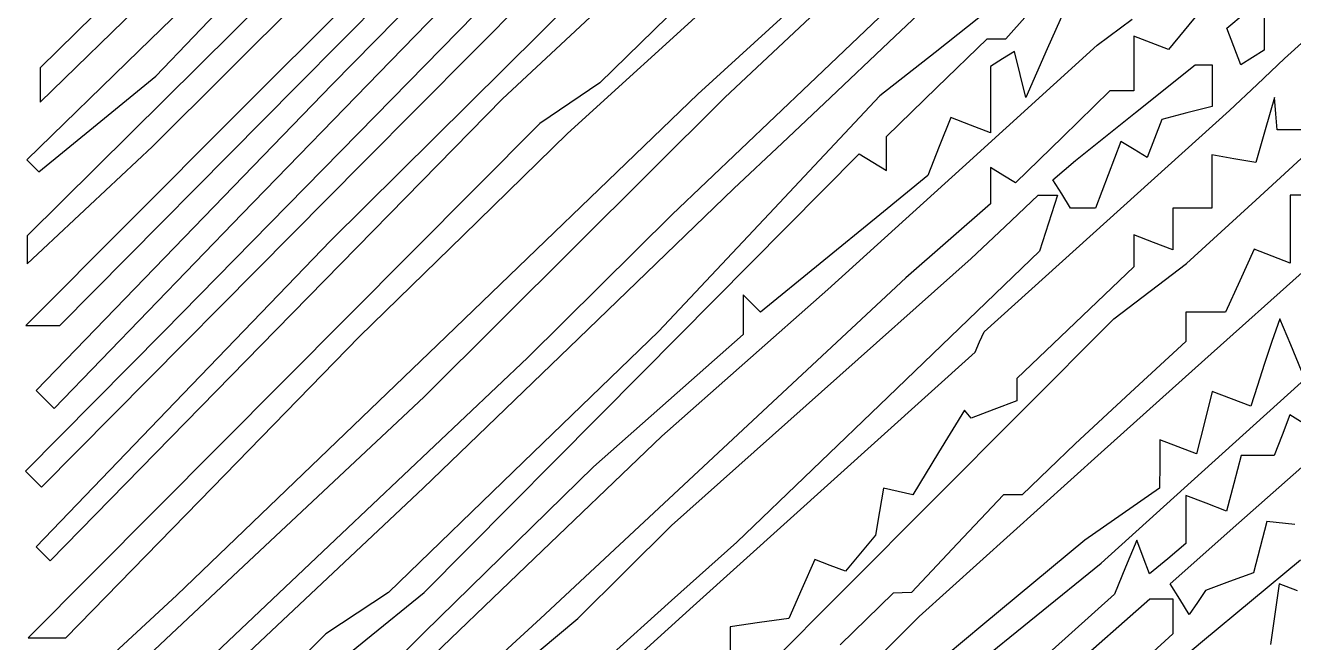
# Model space of a CAD drawing. Extents: x 137 to 489, y 18 to 824.
# Drawn here: x 317.2 to 395.2, y 486.3 to 524.2 of the extents above; entities that cross this region are included whole.
import ezdxf

# ---------------------------------------------------------------- set-up
doc = ezdxf.new("R2010")
doc.units = 0
doc.layers.add('Vrstva_1', color=7, linetype='CONTINUOUS')

msp = doc.modelspace()

# ---------------------------------------------------------------- linework, layer by layer
at = {"layer": 'Vrstva_1', "color": 7}
for p, q in [((338.018457, 515.845304), (357.826195, 535.811414)), ((331.945115, 535.221666), (318.145124, 521.618769)), ((333.94028, 520.535083), (348.535361, 535.274561)), ((342.964233, 531.534132), (330.107726, 518.673146)), ((339.666378, 522.035802), (348.787587, 531.41142)), ((331.13778, 529.411294), (324.222236, 522.697153)), ((349.644076, 529.811405), (337.694655, 517.622088)), ((335.345102, 529.137468), (317.345102, 511.309502)), ((325.046608, 516.79851), (337.395855, 529.110964)), ((325.235282, 521.114032), (332.290205, 528.493493)), ((351.314617, 524.171537), (356.08405, 528.611414)), ((373.845288, 528.676554), (365.406094, 520.644132)), ((352.957153, 527.81142), (344.471102, 519.41143)), ((360.219373, 519.811739), (369.382224, 528.412195)), ((394.605468, 522.211748), (400.974973, 527.940822)), ((342.692532, 527.318277), (336.077518, 520.61142)), ((391.067915, 524.055543), (395.059124, 527.421005)), ((318.145124, 519.510019), (325.145112, 526.339559)), ((350.545209, 517.603408), (360.121748, 526.307584)), ((370.290472, 523.211868), (373.881798, 526.611855)), ((357.53434, 525.584041), (352.523509, 520.709499)), ((364.545071, 525.475531), (358.545061, 520.011298)), ((381.345052, 525.761376), (380.024391, 522.786557)), ((376.513965, 525.25491), (373.129285, 522.580167)), ((377.488148, 523.411739), (378.816378, 524.903046)), ((383.092044, 523.011742), (385.249748, 524.611757)), ((389.406274, 525.086532), (387.485632, 522.761301)), ((393.357572, 525.184044), (393.357572, 523.945672)), ((346.545184, 519.73166), (351.314617, 524.171537)), ((391.496457, 522.938778), (391.067915, 524.055543)), ((393.357572, 523.945672), (393.357572, 522.707272)), ((366.699118, 519.811852), (370.290472, 523.211868)), ((373.238589, 520.411748), (376.331159, 523.411739)), ((374.818337, 515.514331), (383.092044, 523.011742)), ((376.331159, 523.411739), (376.909654, 523.411739)), ((376.909654, 523.411739), (377.488148, 523.411739)), ((386.415071, 523.172126), (385.34451, 523.582923)), ((385.34451, 523.582923), (385.34451, 521.897329)), ((387.485632, 522.761301), (386.415071, 523.172126)), ((324.222236, 522.697153), (317.306721, 515.983011)), ((373.129285, 522.580167), (369.744605, 519.905452)), ((378.023528, 522.631332), (377.284082, 522.174331)), ((378.363628, 521.22155), (378.023528, 522.631332)), ((380.024391, 522.786557), (378.703729, 519.811739)), ((391.924998, 521.821984), (391.496457, 522.938778)), ((392.641172, 522.264614), (391.924998, 521.821984)), ((393.357572, 522.707272), (392.641172, 522.264614)), ((392.919874, 520.611732), (394.605468, 522.211748)), ((318.145124, 521.618769), (318.145124, 520.564394)), ((330.545197, 512.660154), (339.666378, 522.035802)), ((377.284082, 522.174331), (376.544608, 521.717329)), ((376.544608, 521.717329), (376.544608, 519.678935)), ((385.34451, 521.897329), (385.34451, 520.211735)), ((385.439754, 518.876277), (389.122129, 521.812942)), ((389.122129, 521.812942), (389.639735, 521.812942)), ((389.639735, 521.812942), (390.157342, 521.812942)), ((390.157342, 521.812942), (390.157342, 520.538032)), ((321.646365, 518.173172), (325.235282, 521.114032)), ((352.523509, 520.709499), (350.678948, 519.460639)), ((378.703729, 519.811739), (378.363628, 521.22155)), ((318.145124, 520.564394), (318.145124, 519.510019)), ((319.3452, 505.795578), (333.94028, 520.535083)), ((336.077518, 520.61142), (326.980063, 511.209383)), ((358.545061, 520.011298), (342.545074, 504.621043)), ((365.406094, 520.644132), (356.966957, 512.611739)), ((369.744605, 519.905452), (362.94463, 512.668403)), ((370.146047, 517.411757), (373.238589, 520.411748)), ((383.88189, 520.211735), (380.974592, 517.3884)), ((384.6132, 520.211735), (383.88189, 520.211735)), ((385.34451, 520.211735), (384.6132, 520.211735)), ((390.157342, 520.538032), (390.157342, 519.26315)), ((391.234252, 519.011745), (392.919874, 520.611732)), ((332.647625, 505.535783), (346.545184, 519.73166)), ((344.471102, 519.41143), (335.985024, 511.011411)), ((350.678948, 519.460639), (348.834416, 518.211751)), ((350.972022, 510.611754), (360.219373, 519.811739)), ((363.731414, 517.011846), (366.699118, 519.811852)), ((376.544608, 519.678935), (376.544608, 517.64057)), ((390.157342, 519.26315), (388.612687, 518.859213)), ((393.989159, 519.811739), (393.415739, 517.811754)), ((394.068813, 518.811732), (393.989159, 519.811739)), ((330.107726, 518.673146), (317.251247, 505.812586)), ((374.093405, 518.581191), (373.392028, 516.796469)), ((375.31902, 518.110866), (374.093405, 518.581191)), ((381.757351, 515.939613), (385.439754, 518.876277)), ((383.689361, 512.211742), (391.234252, 519.011745)), ((387.068032, 518.455276), (386.618343, 517.283405)), ((388.612687, 518.859213), (387.068032, 518.455276)), ((394.148466, 517.811754), (394.068813, 518.811732)), ((318.05742, 515.232312), (321.646365, 518.173172)), ((337.694655, 517.622088), (325.745206, 505.432743)), ((348.834416, 518.211751), (333.11914, 502.411748)), ((344.145203, 511.351427), (350.545209, 517.603408)), ((376.544608, 517.64057), (375.31902, 518.110866)), ((393.415739, 517.811754), (392.842318, 515.811742)), ((394.94846, 517.811754), (394.148466, 517.811754)), ((395.748454, 517.811754), (394.94846, 517.811754)), ((321.195855, 513.196583), (325.046608, 516.79851)), ((360.763682, 514.211868), (363.731414, 517.011846)), ((370.145339, 516.364526), (370.146047, 517.411757)), ((373.392028, 516.796469), (372.69068, 515.011748)), ((380.974592, 517.3884), (378.067323, 514.565036)), ((384.554353, 517.109216), (383.775647, 515.061071)), ((385.361518, 516.610375), (384.554353, 517.109216)), ((386.618343, 517.283405), (386.168655, 516.111534)), ((392.83611, 513.508847), (397.090176, 517.411587)), ((317.306721, 515.983011), (317.682085, 515.607647)), ((355.107458, 502.878047), (368.47029, 516.35211)), ((368.47029, 516.35211), (369.307446, 515.834702)), ((370.14463, 515.317323), (370.145339, 516.364526)), ((386.168655, 516.111534), (385.361518, 516.610375)), ((391.495493, 516.046734), (390.148639, 516.281726)), ((390.148639, 516.281726), (390.148639, 514.646646)), ((392.842318, 515.811742), (391.495493, 516.046734)), ((317.682085, 515.607647), (318.05742, 515.232312)), ((318.210746, 495.879222), (338.018457, 515.845304)), ((366.54463, 508.016948), (374.818337, 515.514331)), ((369.307446, 515.834702), (370.14463, 515.317323)), ((377.305909, 515.035616), (376.544523, 515.506167)), ((376.544523, 515.506167), (376.544523, 514.391187)), ((380.376765, 514.75235), (381.067058, 515.345981)), ((381.067058, 515.345981), (381.757351, 515.939613)), ((372.69068, 515.011748), (371.217657, 513.81034)), ((378.067323, 514.565036), (377.305909, 515.035616)), ((380.914271, 513.882652), (380.376765, 514.75235)), ((383.775647, 515.061071), (382.99697, 513.012926)), ((390.148639, 514.646646), (390.148639, 513.011565)), ((351.214696, 505.011855), (360.763682, 514.211868)), ((371.217657, 513.81034), (369.744605, 512.608961)), ((376.544523, 514.391187), (376.544523, 513.276236)), ((377.411159, 511.86223), (379.477814, 513.811757)), ((379.477814, 513.811757), (380.065068, 513.811757)), ((380.065068, 513.811757), (380.652321, 513.811757)), ((380.652321, 513.811757), (380.104498, 512.085742)), ((381.451776, 513.012926), (380.914271, 513.882652)), ((395.749531, 513.811587), (394.949509, 513.811587)), ((394.949509, 513.811587), (394.949509, 511.725997)), ((317.345102, 509.594683), (321.195855, 513.196583)), ((376.544523, 513.276236), (373.944529, 511.002)), ((382.224359, 513.012926), (381.451776, 513.012926)), ((382.99697, 513.012926), (382.224359, 513.012926)), ((388.948649, 513.011565), (387.748658, 513.011565)), ((387.748658, 513.011565), (387.748658, 511.725997)), ((388.582016, 509.606135), (392.83611, 513.508847)), ((390.148639, 513.011565), (388.948649, 513.011565)), ((324.76938, 506.678287), (330.545197, 512.660154)), ((356.966957, 512.611739), (352.528044, 508.211745)), ((362.94463, 512.668403), (356.144627, 505.431383)), ((369.744605, 512.608961), (366.070876, 509.617446)), ((376.144498, 505.411739), (383.689361, 512.211742)), ((380.104498, 512.085742), (379.556674, 510.359754)), ((317.345102, 511.309502), (317.345102, 510.452079)), ((337.745197, 505.099474), (344.145203, 511.351427)), ((375.344476, 509.912702), (377.411159, 511.86223)), ((385.348649, 511.361348), (385.345814, 510.386485)), ((386.548639, 510.900888), (385.348649, 511.361348)), ((387.748658, 511.725997), (387.748658, 510.4404)), ((394.949509, 511.725997), (394.949509, 509.640406)), ((326.980063, 511.209383), (317.882608, 501.807345)), ((335.985024, 511.011411), (326.933802, 501.609373)), ((341.724671, 501.411742), (350.972022, 510.611754)), ((373.944529, 511.002), (371.344507, 508.727792)), ((387.748658, 510.4404), (386.548639, 510.900888)), ((317.345102, 510.452079), (317.345102, 509.594683)), ((366.144491, 501.719301), (375.344476, 509.912702)), ((379.556674, 510.359754), (370.250589, 501.42892)), ((385.345814, 510.386485), (385.34298, 509.411565)), ((392.748633, 510.484932), (391.866236, 508.548274)), ((393.849099, 510.062683), (392.748633, 510.484932)), ((394.949509, 509.640406), (393.849099, 510.062683)), ((366.070876, 509.617446), (362.397118, 506.625902)), ((385.34298, 509.411565), (381.746183, 505.97606)), ((386.350923, 507.908863), (388.582016, 509.606135)), ((389.711764, 503.706699), (396.074013, 509.409666)), ((352.528044, 508.211745), (348.089159, 503.811751)), ((371.344507, 508.727792), (360.109162, 498.269764)), ((391.866236, 508.548274), (390.983811, 506.611587)), ((361.870866, 507.152154), (361.344614, 507.678406)), ((361.344614, 507.678406), (361.344614, 506.465065)), ((361.446746, 503.51434), (366.54463, 508.016948)), ((384.11983, 506.211591), (386.350923, 507.908863)), ((318.993562, 500.696391), (324.76938, 506.678287)), ((362.397118, 506.625902), (361.870866, 507.152154)), ((361.344614, 506.465065), (361.344614, 505.251694)), ((372.934715, 495.000142), (384.11983, 506.211591)), ((381.746183, 505.97606), (378.149386, 502.540583)), ((389.766671, 506.611587), (388.549531, 506.611587)), ((388.549531, 506.611587), (388.549531, 505.717965)), ((390.983811, 506.611587), (389.766671, 506.611587)), ((394.322485, 506.209748), (393.836598, 504.809745)), ((394.989987, 504.609732), (394.322485, 506.209748)), ((317.251247, 505.812586), (318.298224, 505.804082)), ((318.298224, 505.804082), (319.3452, 505.795578)), ((318.750038, 491.339906), (332.647625, 505.535783)), ((325.745206, 505.432743), (321.485839, 501.14812)), ((328.728586, 495.855609), (337.745197, 505.099474)), ((356.144627, 505.431383), (347.845691, 497.421553)), ((361.344614, 505.251694), (356.744608, 501.187975)), ((375.870954, 504.79115), (376.144498, 505.411739)), ((388.549531, 505.717965), (388.549531, 504.824343)), ((342.545074, 504.621043), (326.545087, 489.230759)), ((341.66571, 495.811871), (351.214696, 505.011855)), ((375.597411, 504.170561), (375.870954, 504.79115)), ((388.549531, 504.824343), (385.149515, 501.681175)), ((393.836598, 504.809745), (393.350655, 503.409742)), ((395.65749, 503.009745), (394.989987, 504.609732)), ((348.089159, 503.811751), (336.66018, 493.011751)), ((356.348863, 499.011761), (361.446746, 503.51434)), ((358.270951, 488.553449), (375.597411, 504.170561)), ((383.349515, 498.003732), (389.711764, 503.706699)), ((341.744627, 489.404013), (355.107458, 502.878047)), ((390.136224, 497.349156), (396.923471, 503.486249)), ((393.350655, 503.409742), (392.943912, 502.126724)), ((333.11914, 502.411748), (317.403893, 486.611745)), ((378.149386, 502.540583), (378.149386, 501.861657)), ((392.943912, 502.126724), (392.537169, 500.843735)), ((317.882608, 501.807345), (318.438057, 501.251868)), ((326.933802, 501.609373), (317.882608, 492.207364)), ((318.438057, 501.251868), (318.993562, 500.696391)), ((330.308192, 490.705087), (341.724671, 501.411742)), ((356.744608, 501.187975), (352.14463, 497.124255)), ((356.944479, 493.525899), (366.144491, 501.719301)), ((370.250589, 501.42892), (360.944476, 492.498113)), ((378.149386, 501.182759), (376.749383, 500.645537)), ((378.149386, 501.861657), (378.149386, 501.182759)), ((385.149515, 501.681175), (381.749528, 498.538006)), ((390.16698, 501.75326), (389.685458, 499.834772)), ((391.35206, 501.298498), (390.16698, 501.75326)), ((392.537169, 500.843735), (391.35206, 501.298498)), ((321.485839, 501.14812), (317.226444, 496.863496)), ((374.935238, 500.61172), (373.352088, 498.008466)), ((375.142167, 500.360003), (374.935238, 500.61172)), ((376.749383, 500.645537), (375.34938, 500.108287)), ((375.34938, 500.108287), (375.142167, 500.360003)), ((389.685458, 499.834772), (389.203937, 497.916255)), ((394.93766, 500.311134), (394.457726, 499.060432)), ((395.748964, 499.809742), (394.93766, 500.311134)), ((348.001285, 491.011739), (356.348863, 499.011761)), ((394.457726, 499.060432), (393.977792, 497.809729)), ((360.109162, 498.269764), (348.873789, 487.811735)), ((381.749528, 498.538006), (380.121392, 496.974784)), ((386.950677, 498.780907), (386.939339, 497.295326)), ((388.077307, 498.348595), (386.950677, 498.780907)), ((389.203937, 497.916255), (388.077307, 498.348595)), ((347.845691, 497.421553), (339.546756, 489.411751)), ((373.352088, 498.008466), (371.768967, 495.405213)), ((377.749531, 492.963024), (383.349515, 498.003732)), ((383.348976, 491.212063), (390.136224, 497.349156)), ((386.939339, 497.295326), (386.928, 495.809745)), ((391.935572, 497.809729), (391.489994, 496.105824)), ((391.797241, 493.677128), (396.011197, 497.41268)), ((392.956668, 497.809729), (391.935572, 497.809729)), ((393.977792, 497.809729), (392.956668, 497.809729)), ((317.226444, 496.863496), (317.718595, 496.371345)), ((352.14463, 497.124255), (341.744627, 486.94303)), ((380.121392, 496.974784), (378.493257, 495.411591)), ((317.718595, 496.371345), (318.210746, 495.879222)), ((319.711946, 486.611745), (328.728586, 495.855609)), ((330.617707, 485.411868), (341.66571, 495.811871)), ((369.961937, 495.811701), (369.720709, 494.371928)), ((370.865452, 495.608457), (369.961937, 495.811701)), ((386.928, 495.809745), (384.636529, 494.209729)), ((391.489994, 496.105824), (391.044416, 494.401918)), ((361.749628, 483.788721), (372.934715, 495.000142)), ((371.768967, 495.405213), (370.865452, 495.608457)), ((377.346019, 495.411591), (374.516334, 492.411572)), ((377.919638, 495.411591), (377.346019, 495.411591)), ((378.493257, 495.411591), (377.919638, 495.411591)), ((389.79669, 494.880718), (388.548964, 495.359518)), ((388.548964, 495.359518), (388.548964, 493.882583)), ((369.720709, 494.371928), (369.47948, 492.932154)), ((384.636529, 494.209729), (382.34503, 492.609742)), ((391.044416, 494.401918), (389.79669, 494.880718)), ((354.065584, 490.668832), (356.944479, 493.525899)), ((387.583257, 489.941575), (391.797241, 493.677128)), ((388.548964, 493.882583), (388.548964, 492.405647)), ((393.529635, 493.763046), (393.118753, 492.191915)), ((395.24023, 493.587865), (393.529635, 493.763046)), ((336.66018, 493.011751), (325.2312, 482.211751)), ((369.47948, 492.932154), (368.556038, 491.819471)), ((372.149518, 487.922343), (377.749531, 492.963024)), ((382.34503, 492.609742), (376.072554, 487.409726)), ((385.531483, 492.609742), (384.840227, 490.95377)), ((385.918016, 491.576343), (385.531483, 492.609742)), ((317.882608, 492.207364), (318.316309, 491.773635)), ((360.944476, 492.498113), (356.944479, 488.906135)), ((368.556038, 491.819471), (367.632595, 490.706787)), ((374.516334, 492.411572), (371.686649, 489.411581)), ((388.548964, 492.405647), (387.426756, 491.474296)), ((393.118753, 492.191915), (392.707899, 490.620756)), ((318.316309, 491.773635), (318.750038, 491.339906)), ((365.738428, 491.433647), (364.944019, 489.622677)), ((366.685512, 491.070217), (365.738428, 491.433647)), ((367.632595, 490.706787), (366.685512, 491.070217)), ((375.348983, 484.728803), (383.348976, 491.212063)), ((386.304548, 490.542945), (385.918016, 491.576343)), ((387.426756, 491.474296), (386.304548, 490.542945)), ((389.56252, 486.409748), (395.58138, 491.409723)), ((318.891713, 479.998261), (330.308192, 490.705087)), ((339.653735, 483.011745), (348.001285, 491.011739)), ((351.18669, 487.811735), (354.065584, 490.668832)), ((384.840227, 490.95377), (384.14897, 489.297798)), ((392.707899, 490.620756), (391.231956, 490.075087)), ((364.944019, 489.622677), (364.149609, 487.811679)), ((388.170312, 488.991713), (387.583257, 489.941575)), ((389.755984, 489.529389), (389.257342, 488.785635)), ((391.231956, 490.075087), (389.755984, 489.529389)), ((394.27628, 489.93205), (394.012658, 488.070907)), ((395.412633, 489.495997), (394.27628, 489.93205)), ((326.545087, 489.230759), (322.153483, 485.179427)), ((339.546756, 489.411751), (337.615654, 488.136047)), ((338.144627, 486.492208), (341.744627, 489.404013)), ((356.944479, 488.906135), (352.944482, 485.314157)), ((370.549531, 489.366227), (367.294167, 486.187937)), ((371.118076, 489.388904), (370.549531, 489.366227)), ((371.686649, 489.411581), (371.118076, 489.388904)), ((384.14897, 489.297798), (374.948957, 481.043083)), ((378.441865, 482.0796), (386.334794, 489.009742)), ((386.334794, 489.009742), (387.041868, 489.009742)), ((387.041868, 489.009742), (387.74897, 489.009742)), ((387.74897, 489.009742), (387.74897, 487.933739)), ((388.757367, 488.041852), (388.170312, 488.991713)), ((389.257342, 488.785635), (388.757367, 488.041852)), ((337.615654, 488.136047), (335.684523, 486.860343)), ((340.944491, 472.936309), (358.270951, 488.553449)), ((369.149528, 484.928844), (372.149518, 487.922343)), ((387.74897, 487.933739), (387.74897, 486.857707)), ((394.012658, 488.070907), (393.749036, 486.209735)), ((348.873789, 487.811735), (334.315049, 474.411742)), ((348.804539, 485.811751), (351.18669, 487.811735)), ((362.349609, 487.555994), (360.549609, 487.300309)), ((360.549609, 487.300309), (360.549609, 486.407509)), ((364.149609, 487.811679), (362.349609, 487.555994)), ((376.072554, 487.409726), (369.800079, 482.209739)), ((317.403893, 486.611745), (318.557906, 486.611745)), ((318.557906, 486.611745), (319.711946, 486.611745)), ((335.684523, 486.860343), (326.906759, 478.210535)), ((341.744627, 486.94303), (331.344624, 476.761833)), ((334.544627, 483.580403), (338.144627, 486.492208)), ((360.549609, 486.407509), (360.549609, 485.514709)), ((383.543632, 481.409745), (389.56252, 486.409748)), ((387.74897, 486.857707), (386.285981, 485.533729))]:
    msp.add_line(p, q, dxfattribs=at)

doc.saveas('drawing.dxf')
